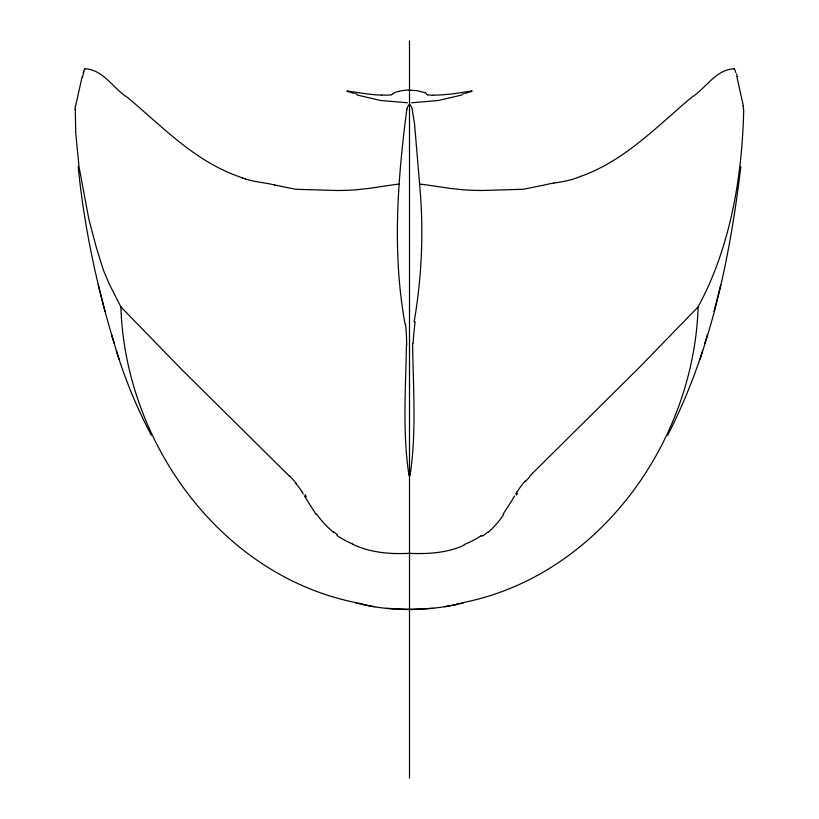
<?xml version="1.0" encoding="UTF-8"?>
<svg xmlns="http://www.w3.org/2000/svg" width="819" height="819" viewBox="0 0 819 819"><rect width="100%" height="100%" fill="white"/><g stroke="black" fill="none" stroke-linecap="round" stroke-linejoin="round"><path stroke-width="1.23" d="M412.612 343.325C413.052 386.885 416.666 430.855 410.237 474.17A24.416 18.571 0 0 1 410.094 474.754M75.287 109.377L75.727 133.057L79.013 166.646L88.902 219.451L96.089 246.591L103.286 269.84L109.193 283.906L120.884 306.9L180.958 368.755L284.684 471.498M743.713 109.377C742.188 176.965 730.538 246.847 698.116 306.9C693.959 442.28 598.31 576.177 461.824 602.876M740.816 166.697C729.821 258.876 710.493 352.262 667.618 435.339M414.148 321.898C421.529 278.603 423.72 234.705 420.157 190.929M75.665 105.753L82.146 76.648M714.025 311.415L720.761 284.787M406.848 109.132C397.553 180.313 392.035 253.143 405.118 324.293M83.2 72.594L83.456 71.785A4.013 0.737 -74.1 0 1 84.531 69.298A7.258 1.351 -74.7 0 1 85.022 68.837L85.135 68.796M704.831 343.222L707.442 334.654M700.081 359.019L702.651 350.593M513.226 498.31L514.557 495.986M512.848 498.976L503.071 514.271M515.704 493.99L517.27 491.451M698.116 306.9L640.407 366.369L532.749 473.065M529.903 475.89L532.514 473.3M481.07 536.117L482.094 535.401M409.285 104.402L407.442 107.217A26.31 25.911 -32.7 0 0 406.91 109.152M464.312 545.126C446.887 553.142 427.549 554.135 408.712 553.337C389.619 554.299 370.055 552.59 352.559 544.205M580.579 176.402C624.447 160.882 656.428 126.914 691.103 97.748C705.732 88.759 715.212 69.85 733.804 68.776M85.196 68.776C103.726 69.83 113.196 88.647 127.754 97.635C162.49 126.812 194.492 160.862 238.421 176.402A97.236 44.134 0 0 0 242.516 177.989M391.615 94.728L389.527 95.055A14.189 4.382 0 0 1 387.561 95.137L381.674 95.076M461.885 94.994L438.431 100.481L411.588 102.764M347.041 91.042L346.98 91.052A2.682 0.829 -0.1 0 0 347.102 91.257A8.814 2.733 -0.1 0 0 347.338 91.4L354.269 93.499M363.022 604.565C396.048 611.947 430.538 610.779 463.37 602.999M464.731 93.499L471.683 91.4A5.047 1.566 0.2 0 0 472.092 91.124L471.959 91.042M463.472 93.755L462.192 94.001M444.461 606.756L455.978 604.565M553.818 183.087L558.937 182.268A64.445 29.3 0 0 0 573.709 178.962L575.501 178.286A94.001 42.598 -0.1 0 0 580.517 176.382M456.941 603.716L460.636 603.173M358.046 189.568L367.649 188.534A165.387 75.256 0 0 0 373.822 187.715L394.369 184.633A60.033 27.283 0 0 1 399.201 184.121M432.852 608.333L409.5 609.326L386.148 608.333M433.271 95.158L437.326 95.076A54.986 16.912 0 0 0 445.802 94.523L450.092 94.144A76.812 23.577 0 0 0 452.723 93.847L470.741 91.134A5.047 1.566 0 0 1 471.734 91.022M433.005 95.158L431.439 95.137A12.746 3.941 0 0 1 428.972 95.024L427.385 94.728M482.115 190.489L523.331 189.271L544.318 185.022A70.864 32.197 0 0 1 553.787 183.047M407.412 102.764L380.569 100.481L357.115 94.994M460.954 189.568L451.351 188.534A157.647 71.683 0 0 1 446.56 187.868L424.631 184.633A60.033 27.273 0 0 0 419.799 184.132M358.364 603.173L362.059 603.716M356.808 94.001L355.528 93.755M355.63 602.999L374.539 606.756M274.682 185.022L295.669 189.271L336.885 190.489A119.226 54.146 0 0 0 358.067 189.629M357.176 602.876C220.69 576.177 125.041 442.28 120.884 306.9M409.715 104.402L411.558 107.217M245.372 178.9L242.567 177.958M424.672 92.578L417.025 90.653L408.149 90.1A16.943 5.262 0 0 0 401.986 90.663L395.024 92.312L392.362 94.134A4.904 1.505 -0.2 0 1 391.697 94.738M733.865 68.796L733.978 68.847A7.258 1.331 74.2 0 1 734.479 69.339M409.449 475.921L409.428 475.911A4.484 3.409 0 0 1 408.998 474.754M336.906 535.401L337.93 536.117A99.017 95.035 -33.7 0 0 352.641 544.041M289.097 475.89L284.869 471.672M295.956 483.538L299.007 487.479A21.14 6.091 54.2 0 1 301.832 491.451M315.929 514.271L304.443 495.986M301.73 491.451L303.296 493.99M151.382 435.339C137.07 408.282 125.225 379.893 116.349 350.593M78.184 166.697C84.122 226.556 96.703 285.688 114.169 343.222M735.8 72.594L735.564 71.847A4.013 0.778 74.5 0 0 734.459 69.195M111.558 334.654L118.919 359.019M736.854 76.648L743.335 105.753M98.239 284.787L104.975 311.415M420.116 190.09L414.537 123.884L412.152 109.132A26.31 26.044 21.1 0 0 411.619 107.197M406.429 345.7C405.722 388.482 402.508 431.644 408.763 474.17A24.416 18.561 0 0 0 408.906 474.754M409.5 40.95L409.5 778.05M413.165 343.315A381.07 290.407 -6.8 0 1 415.151 321.928M409.94 474.754A3.808 2.897 0 0 1 409.613 475.982M405.569 324.283A372.635 284.992 3.9 0 1 406.664 345.71M427.293 94.738A4.904 1.515 0 0 1 426.699 94.134L426.525 93.95A11.783 3.634 -0.2 0 0 424.815 92.547M381.654 95.117A54.986 16.974 0 0 1 373.136 94.584L368.908 94.144A76.812 23.577 0 0 1 366.288 93.837L348.259 91.134A5.047 1.556 0 0 0 347.256 91.022M743.068 105.784A68.294 65.94 58.6 0 1 743.447 109.388M737.274 76.423A34.111 0.768 75.3 0 1 736.609 73.884M482.115 190.458A119.226 54.105 0 0 1 460.943 189.598M84.009 71.314A34.111 1.689 -75.2 0 1 82.555 76.884M75.031 109.367A68.294 66.462 -54.7 0 1 75.409 105.733M274.652 185.043A68.141 30.917 0 0 0 268.1 183.599L260.063 182.268A64.445 29.32 0 0 1 245.26 178.972M289.035 475.46A39.24 12.193 54.8 0 1 296.068 483.159M305.098 494.686A42.486 10.708 54.7 0 1 306.337 496.887M333.169 532.043A100.635 90.428 3.5 0 1 316.503 513.953M337.469 534.705A86.046 79.638 -6.3 0 1 333.405 531.736M480.866 535.841A99.713 95.291 29.9 0 1 464.086 544.625M487.684 532.115A86.046 81.235 16.5 0 1 482.616 536.056M503.654 514.608A100.635 92.004 2 0 1 488.104 532.432M516.461 495.075A42.486 8.446 -55.9 0 1 517.506 493.304M517.342 491.451A21.018 5.876 -54.2 0 1 519.471 488.298L523.044 483.538A40.305 10.985 -54.1 0 1 525.174 481.06M525.255 481.767A39.056 11.517 -54.5 0 1 529.78 476.863"/></g></svg>
